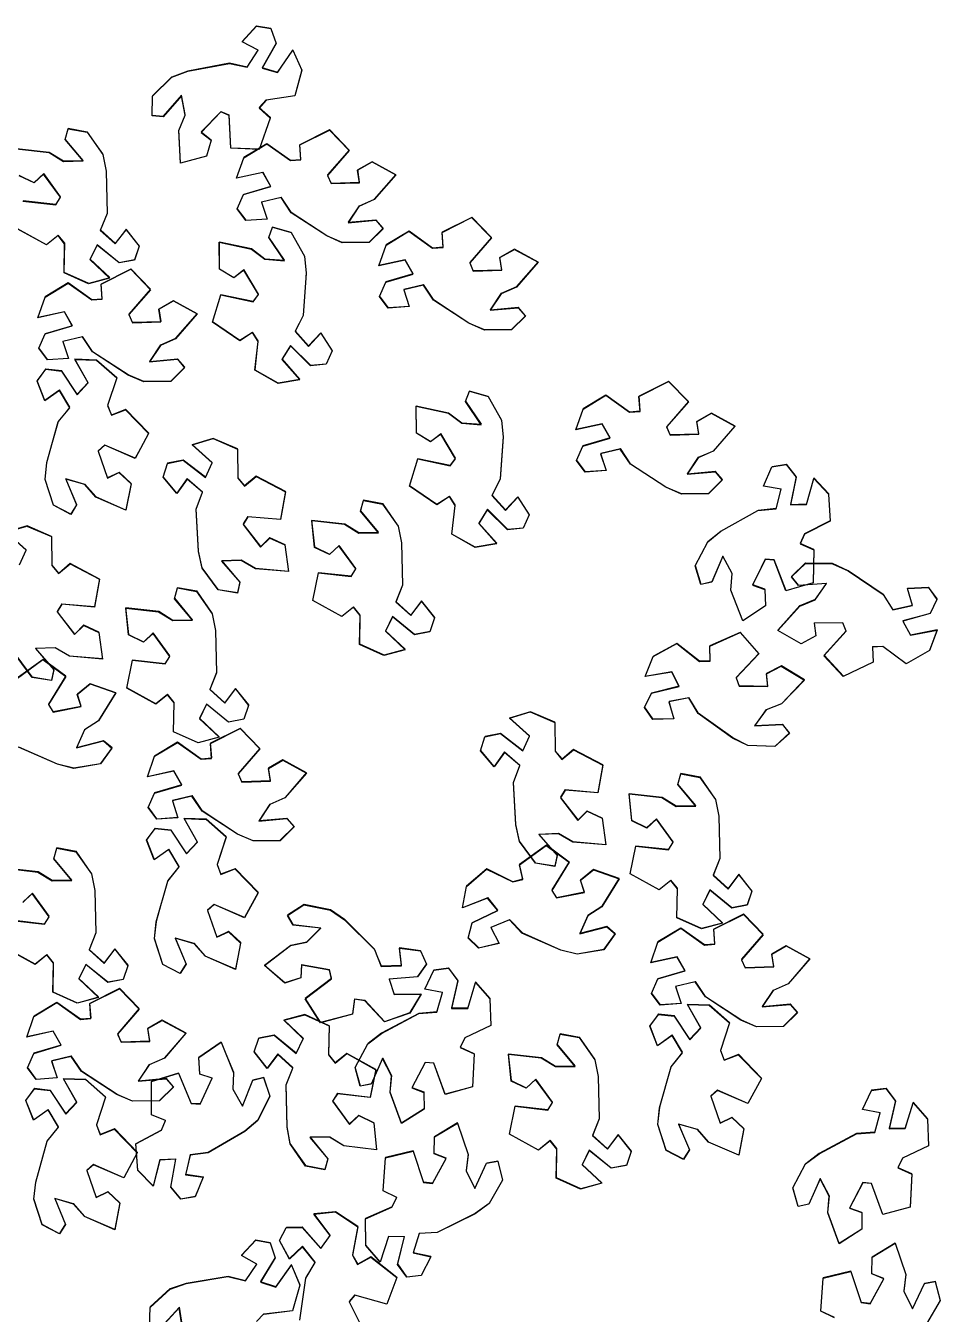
# Model space of a CAD drawing. Header units: centimetres. Extents: x -3096 to 17897, y -3131 to 15798.
# Drawn here: x 3029.3 to 3134.8, y 4307 to 4455.6 of the extents above; entities that cross this region are included whole.
import ezdxf

# ---------------------------------------------------------------- set-up
doc = ezdxf.new("R2010")
doc.units = ezdxf.units.CM
doc.layers.add('A-ANNO SYMB', color=3, linetype='Continuous', lineweight=13)
doc.layers.add('alberi', color=74, linetype='Continuous')

msp = doc.modelspace()

# ---------------------------------------------------------------- linework, layer by layer
at = {"layer": 'A-ANNO SYMB'}
for points in [[(3043.92, 4447.52), (3046.15, 4449.7), (3047.98, 4450.39), (3052.78, 4451.31), (3054.83, 4450.87), (3056.08, 4452.83), (3054.26, 4453.79), (3055.9, 4455.59), (3057.56, 4455.32), (3058.18, 4453.61), (3058.18, 4453.61), (3056.56, 4450.77), (3058.34, 4450.24), (3060.07, 4452.83), (3061.12, 4450.54), (3060.33, 4447.56), (3057.02, 4447.07), (3056.21, 4446.16), (3057.5, 4445.01), (3057.5, 4445.01), (3056.23, 4441.4), (3052.95, 4441.51), (3052.75, 4445.32), (3051.81, 4445.71), (3049.5, 4443.35), (3050.68, 4442.45), (3050.14, 4440.61), (3047.14, 4439.78), (3046.94, 4443.59), (3047.67, 4445.35), (3047.26, 4447.59), (3045.15, 4445.15), (3043.87, 4445.27)], [(3068.91, 4430.66), (3065.79, 4430.64), (3063.99, 4431.42), (3059.9, 4434.09), (3058.74, 4435.83), (3056.47, 4435.29), (3057.12, 4433.34), (3054.69, 4433.18), (3053.68, 4434.53), (3054.42, 4436.19), (3054.42, 4436.19), (3057.56, 4437.11), (3056.65, 4438.72), (3053.6, 4438.06), (3054.44, 4440.44), (3057.08, 4442.03), (3059.8, 4440.09), (3061.02, 4440.17), (3060.89, 4441.91), (3060.89, 4441.91), (3064.31, 4443.62), (3066.59, 4441.26), (3064.09, 4438.39), (3064.5, 4437.45), (3067.79, 4437.54), (3067.57, 4439.01), (3069.24, 4439.96), (3071.97, 4438.46), (3069.47, 4435.59), (3067.72, 4434.83), (3066.46, 4432.94), (3069.67, 4433.22), (3070.51, 4432.25)], [(3085.32, 4420.57), (3082.2, 4420.55), (3080.4, 4421.33), (3076.3, 4424.01), (3075.14, 4425.74), (3072.88, 4425.21), (3073.52, 4423.25), (3071.09, 4423.09), (3070.09, 4424.44), (3070.82, 4426.1), (3070.82, 4426.1), (3073.96, 4427.02), (3073.06, 4428.63), (3070.01, 4427.98), (3070.85, 4430.35), (3073.49, 4431.95), (3076.21, 4430), (3077.42, 4430.09), (3077.29, 4431.82), (3077.29, 4431.82), (3080.72, 4433.53), (3082.99, 4431.17), (3080.49, 4428.3), (3080.9, 4427.36), (3084.19, 4427.45), (3083.97, 4428.92), (3085.65, 4429.87), (3088.37, 4428.38), (3085.88, 4425.51), (3084.12, 4424.74), (3082.86, 4422.85), (3086.07, 4423.14), (3086.91, 4422.16)], [(3059.91, 4431.8), (3061.45, 4429.08), (3061.64, 4427.13), (3061.3, 4422.26), (3060.34, 4420.4), (3061.91, 4418.68), (3063.31, 4420.19), (3064.63, 4418.15), (3063.94, 4416.61), (3062.13, 4416.45), (3062.13, 4416.45), (3059.8, 4418.74), (3058.84, 4417.17), (3060.89, 4414.82), (3058.41, 4414.4), (3055.73, 4415.93), (3056.1, 4419.25), (3055.44, 4420.27), (3053.99, 4419.32), (3053.99, 4419.32), (3050.83, 4421.48), (3051.78, 4424.61), (3055.51, 4423.83), (3056.13, 4424.64), (3054.45, 4427.47), (3053.27, 4426.56), (3051.63, 4427.56), (3051.61, 4430.68), (3055.33, 4429.89), (3056.85, 4428.73), (3059.11, 4428.55), (3057.3, 4431.21), (3057.75, 4432.42)], [(3046.02, 4414.62), (3042.9, 4414.59), (3041.1, 4415.37), (3037, 4418.03), (3035.84, 4419.77), (3033.57, 4419.23), (3034.22, 4417.27), (3031.79, 4417.1), (3030.79, 4418.45), (3031.52, 4420.11), (3031.52, 4420.11), (3034.66, 4421.04), (3033.74, 4422.65), (3030.7, 4421.99), (3031.53, 4424.37), (3034.17, 4425.97), (3036.89, 4424.03), (3038.11, 4424.11), (3037.97, 4425.85), (3037.97, 4425.85), (3041.4, 4427.57), (3043.68, 4425.21), (3041.18, 4422.33), (3041.59, 4421.4), (3044.89, 4421.5), (3044.66, 4422.96), (3046.33, 4423.92), (3049.06, 4422.43), (3046.57, 4419.55), (3044.82, 4418.79), (3043.57, 4416.89), (3046.78, 4417.19), (3047.62, 4416.21)], [(3032.48, 4400.35), (3031.53, 4403.32), (3031.73, 4405.26), (3033.05, 4409.97), (3034.36, 4411.6), (3033.17, 4413.6), (3031.5, 4412.4), (3030.61, 4414.67), (3031.6, 4416.03), (3033.4, 4415.83), (3033.4, 4415.83), (3035.22, 4413.11), (3036.49, 4414.46), (3034.94, 4417.17), (3037.46, 4417.08), (3039.78, 4415.04), (3038.74, 4411.87), (3039.18, 4410.73), (3040.8, 4411.38), (3040.8, 4411.38), (3043.46, 4408.62), (3041.89, 4405.75), (3038.4, 4407.26), (3037.63, 4406.59), (3038.71, 4403.48), (3040.04, 4404.13), (3041.45, 4402.82), (3040.84, 4399.77), (3037.35, 4401.29), (3036.1, 4402.74), (3033.92, 4403.37), (3035.16, 4400.39), (3034.48, 4399.3)], [(3108.03, 4401.66), (3104.91, 4401.64), (3103.11, 4402.42), (3099.02, 4405.09), (3097.86, 4406.83), (3095.59, 4406.29), (3096.24, 4404.34), (3093.81, 4404.18), (3092.8, 4405.53), (3093.54, 4407.18), (3093.54, 4407.18), (3096.68, 4408.11), (3095.77, 4409.72), (3092.72, 4409.06), (3093.56, 4411.44), (3096.2, 4413.03), (3098.92, 4411.09), (3100.13, 4411.17), (3100.01, 4412.91), (3100.01, 4412.91), (3103.43, 4414.62), (3105.71, 4412.26), (3103.21, 4409.38), (3103.62, 4408.45), (3106.91, 4408.54), (3106.69, 4410.01), (3108.36, 4410.96), (3111.09, 4409.46), (3108.59, 4406.59), (3106.84, 4405.83), (3105.58, 4403.94), (3108.79, 4404.22), (3109.63, 4403.25)], [(3082.63, 4412.88), (3084.16, 4410.17), (3084.36, 4408.22), (3084.01, 4403.34), (3083.06, 4401.48), (3084.63, 4399.76), (3086.02, 4401.28), (3087.35, 4399.23), (3086.66, 4397.7), (3084.85, 4397.54), (3084.85, 4397.54), (3082.52, 4399.83), (3081.55, 4398.25), (3083.61, 4395.91), (3081.12, 4395.49), (3078.44, 4397.02), (3078.82, 4400.34), (3078.16, 4401.36), (3076.71, 4400.41), (3076.71, 4400.41), (3073.54, 4402.57), (3074.5, 4405.7), (3078.22, 4404.92), (3078.85, 4405.73), (3077.16, 4408.56), (3075.99, 4407.65), (3074.35, 4408.65), (3074.32, 4411.76), (3078.05, 4410.97), (3079.57, 4409.81), (3081.83, 4409.63), (3080.02, 4412.3), (3080.46, 4413.51)], [(3051.47, 4390.58), (3049.62, 4393.1), (3049.2, 4395.01), (3048.95, 4399.89), (3049.68, 4401.85), (3047.91, 4403.37), (3046.71, 4401.7), (3045.15, 4403.57), (3045.65, 4405.18), (3047.43, 4405.55), (3047.43, 4405.55), (3050.02, 4403.56), (3050.79, 4405.24), (3048.47, 4407.32), (3050.88, 4408.04), (3053.72, 4406.84), (3053.75, 4403.49), (3054.53, 4402.56), (3055.86, 4403.68), (3055.86, 4403.68), (3059.25, 4401.92), (3058.68, 4398.69), (3054.89, 4399.02), (3054.37, 4398.14), (3056.38, 4395.53), (3057.44, 4396.58), (3059.19, 4395.78), (3059.58, 4392.69), (3055.79, 4393.03), (3054.14, 4394), (3051.88, 4393.91), (3053.99, 4391.48), (3053.7, 4390.22)], [(3106.51, 4393.35), (3107.94, 4396.12), (3109.47, 4397.35), (3113.74, 4399.73), (3115.81, 4399.95), (3116.39, 4402.21), (3114.36, 4402.54), (3115.35, 4404.77), (3117.01, 4405.03), (3118.14, 4403.61), (3118.14, 4403.61), (3117.49, 4400.4), (3119.34, 4400.46), (3120.18, 4403.46), (3121.89, 4401.61), (3122.07, 4398.53), (3119.09, 4397.03), (3118.6, 4395.92), (3120.19, 4395.22), (3120.19, 4395.22), (3120.11, 4391.39), (3116.97, 4390.48), (3115.59, 4394.03), (3114.57, 4394.1), (3113.12, 4391.14), (3114.52, 4390.66), (3114.58, 4388.74), (3111.99, 4387.01), (3110.61, 4390.56), (3110.75, 4392.47), (3109.66, 4394.46), (3108.42, 4391.49), (3107.17, 4391.2)], [(3070.45, 4400.49), (3072.24, 4397.94), (3072.61, 4396.01), (3072.74, 4391.13), (3071.96, 4389.18), (3073.69, 4387.62), (3074.93, 4389.26), (3076.45, 4387.35), (3075.91, 4385.76), (3074.12, 4385.43), (3074.12, 4385.43), (3071.58, 4387.49), (3070.77, 4385.82), (3073.04, 4383.69), (3070.61, 4383.03), (3067.8, 4384.3), (3067.85, 4387.64), (3067.1, 4388.59), (3065.74, 4387.51), (3065.74, 4387.51), (3062.39, 4389.36), (3063.04, 4392.56), (3066.82, 4392.14), (3067.37, 4393.01), (3065.42, 4395.67), (3064.34, 4394.65), (3062.61, 4395.49), (3062.29, 4398.58), (3066.07, 4398.15), (3067.69, 4397.14), (3069.96, 4397.18), (3067.91, 4399.66), (3068.23, 4400.91)], [(3119.22, 4393.64), (3122.34, 4393.61), (3124.12, 4392.79), (3128.17, 4390.05), (3129.3, 4388.29), (3131.57, 4388.78), (3130.96, 4390.75), (3133.4, 4390.87), (3134.38, 4389.5), (3133.61, 4387.85), (3133.61, 4387.85), (3130.45, 4386.99), (3131.33, 4385.36), (3134.39, 4385.96), (3133.51, 4383.6), (3130.84, 4382.05), (3128.15, 4384.05), (3126.94, 4383.99), (3127.04, 4382.25), (3127.04, 4382.25), (3123.58, 4380.6), (3121.35, 4383), (3123.9, 4385.83), (3123.51, 4386.78), (3120.21, 4386.74), (3120.41, 4385.27), (3118.72, 4384.36), (3116.02, 4385.9), (3118.57, 4388.72), (3120.34, 4389.45), (3121.63, 4391.32), (3118.42, 4391.09), (3117.59, 4392.09)], [(3049, 4390.41), (3050.78, 4387.85), (3051.16, 4385.93), (3051.28, 4381.04), (3050.51, 4379.1), (3052.24, 4377.53), (3053.48, 4379.17), (3055, 4377.27), (3054.45, 4375.67), (3052.67, 4375.34), (3052.67, 4375.34), (3050.13, 4377.4), (3049.32, 4375.74), (3051.59, 4373.6), (3049.15, 4372.94), (3046.34, 4374.21), (3046.4, 4377.55), (3045.64, 4378.51), (3044.29, 4377.42), (3044.29, 4377.42), (3040.94, 4379.27), (3041.59, 4382.48), (3045.37, 4382.05), (3045.91, 4382.92), (3043.97, 4385.58), (3042.89, 4384.56), (3041.16, 4385.4), (3040.84, 4388.5), (3044.62, 4388.07), (3046.24, 4387.06), (3048.51, 4387.09), (3046.46, 4389.58), (3046.78, 4390.82)], [(3115.7, 4372.53), (3112.58, 4372.64), (3110.82, 4373.5), (3106.84, 4376.35), (3105.76, 4378.13), (3103.47, 4377.7), (3104.03, 4375.72), (3101.59, 4375.66), (3100.65, 4377.05), (3101.46, 4378.67), (3101.46, 4378.67), (3104.63, 4379.46), (3103.8, 4381.11), (3100.72, 4380.59), (3101.67, 4382.92), (3104.37, 4384.4), (3107, 4382.34), (3108.22, 4382.37), (3108.17, 4384.11), (3108.17, 4384.11), (3111.66, 4385.67), (3113.83, 4383.22), (3111.21, 4380.45), (3111.58, 4379.5), (3114.87, 4379.45), (3114.72, 4380.93), (3116.43, 4381.8), (3119.09, 4380.19), (3116.47, 4377.43), (3114.68, 4376.74), (3113.35, 4374.91), (3116.56, 4375.06), (3117.36, 4374.04)], [(3088.07, 4359.06), (3086.22, 4361.57), (3085.79, 4363.49), (3085.55, 4368.37), (3086.27, 4370.33), (3084.51, 4371.85), (3083.31, 4370.18), (3081.74, 4372.05), (3082.25, 4373.65), (3084.02, 4374.03), (3084.02, 4374.03), (3086.61, 4372.03), (3087.38, 4373.72), (3085.06, 4375.8), (3087.48, 4376.51), (3090.32, 4375.31), (3090.35, 4371.97), (3091.13, 4371.04), (3092.45, 4372.16), (3092.45, 4372.16), (3095.85, 4370.4), (3095.28, 4367.17), (3091.48, 4367.5), (3090.97, 4366.62), (3092.98, 4364.01), (3094.03, 4365.05), (3095.78, 4364.26), (3096.18, 4361.17), (3092.39, 4361.51), (3090.74, 4362.48), (3088.47, 4362.38), (3090.59, 4359.96), (3090.29, 4358.7)], [(3058.64, 4361.66), (3055.52, 4361.64), (3053.72, 4362.41), (3049.62, 4365.08), (3048.46, 4366.81), (3046.19, 4366.27), (3046.84, 4364.32), (3044.41, 4364.15), (3043.41, 4365.5), (3044.14, 4367.16), (3044.14, 4367.16), (3047.28, 4368.08), (3046.36, 4369.69), (3043.32, 4369.03), (3044.15, 4371.41), (3046.79, 4373.01), (3049.51, 4371.07), (3050.73, 4371.16), (3050.59, 4372.89), (3050.59, 4372.89), (3054.02, 4374.61), (3056.29, 4372.26), (3053.8, 4369.38), (3054.21, 4368.44), (3057.51, 4368.54), (3057.28, 4370.01), (3058.95, 4370.96), (3061.68, 4369.47), (3059.19, 4366.6), (3057.44, 4365.83), (3056.19, 4363.94), (3059.39, 4364.23), (3060.24, 4363.25)], [(3107.05, 4368.97), (3108.83, 4366.41), (3109.21, 4364.49), (3109.33, 4359.6), (3108.56, 4357.66), (3110.29, 4356.1), (3111.53, 4357.74), (3113.04, 4355.83), (3112.5, 4354.24), (3110.72, 4353.9), (3110.72, 4353.9), (3108.18, 4355.97), (3107.37, 4354.3), (3109.64, 4352.16), (3107.2, 4351.51), (3104.39, 4352.78), (3104.45, 4356.12), (3103.69, 4357.07), (3102.34, 4355.98), (3102.34, 4355.98), (3098.99, 4357.83), (3099.64, 4361.04), (3103.42, 4360.62), (3103.96, 4361.49), (3102.02, 4364.14), (3100.93, 4363.13), (3099.2, 4363.97), (3098.88, 4367.06), (3102.67, 4366.63), (3104.29, 4365.62), (3106.56, 4365.66), (3104.5, 4368.14), (3104.83, 4369.39)], [(3045.1, 4347.39), (3044.15, 4350.36), (3044.35, 4352.31), (3045.67, 4357.01), (3046.98, 4358.64), (3045.79, 4360.65), (3044.12, 4359.44), (3043.23, 4361.71), (3044.22, 4363.07), (3046.02, 4362.87), (3046.02, 4362.87), (3047.84, 4360.15), (3049.1, 4361.5), (3047.56, 4364.21), (3050.08, 4364.13), (3052.4, 4362.09), (3051.36, 4358.91), (3051.8, 4357.78), (3053.42, 4358.42), (3053.42, 4358.42), (3056.08, 4355.67), (3054.51, 4352.79), (3051.02, 4354.31), (3050.25, 4353.64), (3051.33, 4350.52), (3052.66, 4351.18), (3054.07, 4349.87), (3053.46, 4346.82), (3049.97, 4348.34), (3048.72, 4349.78), (3046.54, 4350.41), (3047.77, 4347.44), (3047.1, 4346.34)], [(3095.96, 4349.09), (3092.89, 4348.56), (3090.99, 4349.04), (3086.52, 4351.02), (3085.09, 4352.54), (3082.94, 4351.65), (3083.89, 4349.82), (3081.52, 4349.26), (3080.31, 4350.44), (3080.77, 4352.19), (3080.77, 4352.19), (3083.72, 4353.61), (3082.56, 4355.05), (3079.66, 4353.91), (3080.1, 4356.39), (3082.45, 4358.39), (3085.45, 4356.92), (3086.63, 4357.2), (3086.22, 4358.89), (3086.22, 4358.89), (3089.33, 4361.13), (3091.95, 4359.17), (3089.95, 4355.93), (3090.51, 4355.07), (3093.74, 4355.7), (3093.28, 4357.11), (3094.78, 4358.32), (3097.72, 4357.29), (3095.72, 4354.05), (3094.11, 4353.01), (3093.18, 4350.94), (3096.3, 4351.74), (3097.28, 4350.92)], [(3061.38, 4354.29), (3064.44, 4353.68), (3066.04, 4352.55), (3069.51, 4349.11), (3070.3, 4347.17), (3072.63, 4347.24), (3072.39, 4349.29), (3074.8, 4348.96), (3075.52, 4347.43), (3074.46, 4345.96), (3074.46, 4345.96), (3071.2, 4345.69), (3071.76, 4343.93), (3074.88, 4343.95), (3073.58, 4341.8), (3070.67, 4340.77), (3068.4, 4343.22), (3067.2, 4343.38), (3066.97, 4341.66), (3066.97, 4341.66), (3063.27, 4340.67), (3061.52, 4343.44), (3064.55, 4345.75), (3064.33, 4346.75), (3061.09, 4347.32), (3061.01, 4345.84), (3059.18, 4345.25), (3056.81, 4347.26), (3059.84, 4349.57), (3061.71, 4349.96), (3063.32, 4351.56), (3060.12, 4351.93), (3059.49, 4353.06)], [(3116.69, 4340.23), (3113.57, 4340.2), (3111.77, 4340.98), (3107.67, 4343.64), (3106.51, 4345.38), (3104.24, 4344.83), (3104.89, 4342.88), (3102.46, 4342.71), (3101.45, 4344.06), (3102.19, 4345.72), (3102.19, 4345.72), (3105.32, 4346.65), (3104.41, 4348.26), (3101.37, 4347.6), (3102.2, 4349.97), (3104.84, 4351.57), (3107.56, 4349.64), (3108.77, 4349.72), (3108.64, 4351.46), (3108.64, 4351.46), (3112.06, 4353.17), (3114.34, 4350.82), (3111.85, 4347.94), (3112.26, 4347), (3115.55, 4347.11), (3115.33, 4348.57), (3117, 4349.52), (3119.73, 4348.04), (3117.24, 4345.16), (3115.49, 4344.39), (3114.23, 4342.5), (3117.44, 4342.79), (3118.29, 4341.82)], [(3067.27, 4335.52), (3068.76, 4338.25), (3070.31, 4339.45), (3074.63, 4341.74), (3076.72, 4341.91), (3077.35, 4344.15), (3075.32, 4344.53), (3076.36, 4346.74), (3078.02, 4346.96), (3079.12, 4345.52), (3079.12, 4345.52), (3078.4, 4342.32), (3080.25, 4342.34), (3081.16, 4345.32), (3082.83, 4343.43), (3082.94, 4340.35), (3079.93, 4338.91), (3079.41, 4337.81), (3080.99, 4337.09), (3080.99, 4337.09), (3080.83, 4333.26), (3077.66, 4332.41), (3076.36, 4335.99), (3075.34, 4336.09), (3073.83, 4333.16), (3075.22, 4332.65), (3075.24, 4330.72), (3072.61, 4329.06), (3071.31, 4332.64), (3071.49, 4334.54), (3070.45, 4336.56), (3069.14, 4333.61), (3067.88, 4333.35)], [(3044.72, 4331.65), (3041.61, 4331.62), (3039.81, 4332.4), (3035.71, 4335.06), (3034.54, 4336.8), (3032.28, 4336.26), (3032.92, 4334.31), (3030.5, 4334.13), (3029.49, 4335.48), (3030.22, 4337.14), (3030.22, 4337.14), (3033.36, 4338.07), (3032.45, 4339.68), (3029.4, 4339.02), (3030.24, 4341.4), (3032.87, 4343), (3035.6, 4341.06), (3036.81, 4341.15), (3036.68, 4342.88), (3036.68, 4342.88), (3040.1, 4344.6), (3042.38, 4342.25), (3039.89, 4339.36), (3040.3, 4338.43), (3043.59, 4338.53), (3043.36, 4340), (3045.03, 4340.95), (3047.77, 4339.46), (3045.27, 4336.58), (3043.52, 4335.82), (3042.27, 4333.92), (3045.48, 4334.22), (3046.32, 4333.24)], [(3103.15, 4325.95), (3102.19, 4328.92), (3102.4, 4330.87), (3103.72, 4335.58), (3105.03, 4337.21), (3103.83, 4339.21), (3102.16, 4338.01), (3101.28, 4340.28), (3102.26, 4341.64), (3104.07, 4341.44), (3104.07, 4341.44), (3105.89, 4338.72), (3107.15, 4340.07), (3105.61, 4342.78), (3108.13, 4342.69), (3110.44, 4340.65), (3109.41, 4337.47), (3109.85, 4336.34), (3111.47, 4336.98), (3111.47, 4336.98), (3114.13, 4334.23), (3112.56, 4331.35), (3109.07, 4332.87), (3108.3, 4332.2), (3109.38, 4329.09), (3110.71, 4329.74), (3112.11, 4328.43), (3111.51, 4325.38), (3108.02, 4326.9), (3106.77, 4328.34), (3104.59, 4328.98), (3105.82, 4326), (3105.14, 4324.91)], [(3061.57, 4324.14), (3059.79, 4326.7), (3059.42, 4328.63), (3059.32, 4333.52), (3060.1, 4335.46), (3058.37, 4337.02), (3057.13, 4335.39), (3055.62, 4337.3), (3056.17, 4338.89), (3057.95, 4339.22), (3057.95, 4339.22), (3060.48, 4337.15), (3061.3, 4338.81), (3059.04, 4340.96), (3061.47, 4341.6), (3064.28, 4340.32), (3064.21, 4336.98), (3064.97, 4336.03), (3066.32, 4337.11), (3066.32, 4337.11), (3069.67, 4335.25), (3069.01, 4332.04), (3065.23, 4332.48), (3064.68, 4331.61), (3066.62, 4328.95), (3067.7, 4329.96), (3069.43, 4329.12), (3069.74, 4326.02), (3065.96, 4326.46), (3064.34, 4327.48), (3062.07, 4327.45), (3064.12, 4324.96), (3063.79, 4323.72)], [(3093.13, 4338.96), (3094.92, 4336.4), (3095.29, 4334.48), (3095.42, 4329.59), (3094.64, 4327.65), (3096.37, 4326.09), (3097.61, 4327.73), (3099.13, 4325.82), (3098.59, 4324.23), (3096.8, 4323.89), (3096.8, 4323.89), (3094.26, 4325.95), (3093.45, 4324.29), (3095.72, 4322.15), (3093.29, 4321.5), (3090.48, 4322.77), (3090.53, 4326.11), (3089.78, 4327.06), (3088.42, 4325.97), (3088.42, 4325.97), (3085.07, 4327.82), (3085.72, 4331.03), (3089.5, 4330.61), (3090.04, 4331.47), (3088.1, 4334.13), (3087.02, 4333.12), (3085.29, 4333.96), (3084.97, 4337.05), (3088.75, 4336.62), (3090.37, 4335.61), (3092.64, 4335.65), (3090.59, 4338.13), (3090.91, 4339.37)], [(3057.43, 4332.21), (3056.06, 4329.41), (3054.56, 4328.15), (3050.34, 4325.68), (3048.26, 4325.42), (3047.73, 4323.15), (3049.77, 4322.85), (3048.83, 4320.61), (3047.17, 4320.31), (3046.02, 4321.71), (3046.02, 4321.71), (3046.6, 4324.93), (3044.75, 4324.84), (3043.97, 4321.82), (3042.22, 4323.63), (3041.97, 4326.7), (3044.93, 4328.27), (3045.39, 4329.39), (3043.79, 4330.05), (3043.79, 4330.05), (3043.79, 4333.88), (3046.91, 4334.86), (3048.37, 4331.34), (3049.39, 4331.29), (3050.77, 4334.28), (3049.36, 4334.74), (3049.26, 4336.66), (3051.82, 4338.43), (3053.27, 4334.91), (3053.17, 4333), (3054.3, 4331.03), (3055.48, 4334.03), (3056.73, 4334.35)], [(3031.18, 4317.38), (3030.23, 4320.35), (3030.43, 4322.3), (3031.75, 4327), (3033.06, 4328.63), (3031.87, 4330.63), (3030.2, 4329.43), (3029.31, 4331.7), (3030.3, 4333.06), (3032.1, 4332.86), (3032.1, 4332.86), (3033.92, 4330.14), (3035.19, 4331.49), (3033.65, 4334.2), (3036.16, 4334.11), (3038.48, 4332.07), (3037.44, 4328.9), (3037.89, 4327.76), (3039.5, 4328.41), (3039.5, 4328.41), (3042.16, 4325.65), (3040.6, 4322.78), (3037.1, 4324.3), (3036.33, 4323.62), (3037.41, 4320.51), (3038.74, 4321.17), (3040.15, 4319.85), (3039.55, 4316.8), (3036.06, 4318.32), (3034.8, 4319.77), (3032.62, 4320.4), (3033.86, 4317.42), (3033.18, 4316.33)], [(3117.74, 4321.65), (3119.24, 4324.38), (3120.79, 4325.58), (3125.11, 4327.87), (3127.19, 4328.04), (3127.82, 4330.28), (3125.8, 4330.66), (3126.83, 4332.87), (3128.5, 4333.09), (3129.59, 4331.65), (3129.59, 4331.65), (3128.88, 4328.45), (3130.73, 4328.47), (3131.63, 4331.45), (3133.3, 4329.56), (3133.42, 4326.48), (3130.4, 4325.04), (3129.89, 4323.94), (3131.47, 4323.22), (3131.47, 4323.22), (3131.3, 4319.39), (3128.14, 4318.54), (3126.84, 4322.12), (3125.82, 4322.22), (3124.3, 4319.29), (3125.69, 4318.78), (3125.71, 4316.85), (3123.09, 4315.19), (3121.79, 4318.77), (3121.97, 4320.67), (3120.92, 4322.69), (3119.62, 4319.74), (3118.36, 4319.48)], [(3084.27, 4322.51), (3082.71, 4319.81), (3081.13, 4318.66), (3076.75, 4316.48), (3074.67, 4316.36), (3073.98, 4314.13), (3075.99, 4313.7), (3074.91, 4311.52), (3073.23, 4311.33), (3072.18, 4312.81), (3072.18, 4312.81), (3072.97, 4315.98), (3071.12, 4316.02), (3070.14, 4313.05), (3068.52, 4314.98), (3068.48, 4318.07), (3071.53, 4319.43), (3072.07, 4320.52), (3070.52, 4321.28), (3070.52, 4321.28), (3070.77, 4325.1), (3073.96, 4325.87), (3075.17, 4322.26), (3076.19, 4322.14), (3077.77, 4325.03), (3076.39, 4325.58), (3076.42, 4327.5), (3079.09, 4329.1), (3080.3, 4325.49), (3080.07, 4323.59), (3081.07, 4321.55), (3082.45, 4324.46), (3083.71, 4324.7)]]:
    msp.add_lwpolyline(points, close=True, dxfattribs=at)
for points in [[(3028.22, 4441.45), (3032, 4441.02), (3033.62, 4440.01), (3035.89, 4440.05), (3033.84, 4442.53), (3034.16, 4443.78), (3036.38, 4443.36), (3038.16, 4440.81), (3038.54, 4438.88), (3038.66, 4434), (3037.89, 4432.05), (3039.62, 4430.49), (3040.86, 4432.13), (3042.38, 4430.22), (3041.83, 4428.63), (3040.05, 4428.3), (3040.05, 4428.3), (3037.51, 4430.36), (3036.7, 4428.69), (3038.97, 4426.56), (3036.54, 4425.9), (3033.72, 4427.17), (3033.78, 4430.51), (3033.02, 4431.46), (3031.67, 4430.38), (3031.67, 4430.38), (3028.32, 4432.22)], [(3028.97, 4435.43), (3032.75, 4435.01), (3033.29, 4435.88), (3031.35, 4438.54), (3030.27, 4437.52), (3028.54, 4438.36)], [(3028.56, 4393.47), (3029.34, 4395.15), (3027.01, 4397.23), (3029.43, 4397.95), (3032.27, 4396.75), (3032.3, 4393.41), (3033.08, 4392.47), (3034.4, 4393.6), (3034.4, 4393.6), (3037.8, 4391.83), (3037.23, 4388.61), (3033.44, 4388.94), (3032.92, 4388.05), (3034.93, 4385.45), (3035.98, 4386.49), (3037.73, 4385.69), (3038.13, 4382.61), (3034.34, 4382.94), (3032.69, 4383.91), (3030.42, 4383.82), (3032.54, 4381.39), (3032.24, 4380.14), (3030.02, 4380.5), (3028.17, 4383.01)], [(3028.17, 4380.32), (3031.28, 4382.56), (3033.9, 4380.61), (3031.9, 4377.37), (3032.46, 4376.51), (3035.69, 4377.13), (3035.24, 4378.54), (3036.73, 4379.75), (3039.67, 4378.72), (3037.67, 4375.48), (3036.06, 4374.45), (3035.13, 4372.38), (3038.25, 4373.18), (3039.24, 4372.35), (3037.92, 4370.53), (3034.84, 4370), (3032.94, 4370.48), (3028.47, 4372.45)], [(3026.92, 4358.48), (3030.7, 4358.06), (3032.32, 4357.05), (3034.59, 4357.08), (3032.54, 4359.56), (3032.87, 4360.81), (3035.08, 4360.39), (3036.87, 4357.84), (3037.24, 4355.91), (3037.37, 4351.03), (3036.59, 4349.08), (3038.32, 4347.52), (3039.56, 4349.16), (3041.08, 4347.25), (3040.54, 4345.66), (3038.75, 4345.33), (3038.75, 4345.33), (3036.21, 4347.39), (3035.4, 4345.73), (3037.67, 4343.59), (3035.24, 4342.93), (3032.43, 4344.2), (3032.48, 4347.54), (3031.73, 4348.49), (3030.37, 4347.41), (3030.37, 4347.41), (3027.02, 4349.26)], [(3027.67, 4352.47), (3031.46, 4352.04), (3032, 4352.91), (3030.05, 4355.57), (3028.97, 4354.55)], [(3060.91, 4306.39), (3061.59, 4311.23), (3062.67, 4313.02), (3061.22, 4314.84), (3059.72, 4313.43), (3058.54, 4315.55), (3059.34, 4317.04), (3061.15, 4317.08), (3061.15, 4317.08), (3063.32, 4314.63), (3064.39, 4316.13), (3062.5, 4318.61), (3065.01, 4318.86), (3067.58, 4317.15), (3066.98, 4313.87), (3067.57, 4312.8), (3069.08, 4313.65), (3069.08, 4313.65), (3072.09, 4311.28), (3070.92, 4308.22), (3067.25, 4309.26), (3066.58, 4308.49), (3068.06, 4305.55)], [(3043.54, 4305.59), (3043.65, 4307.84), (3045.94, 4309.96), (3047.79, 4310.6), (3052.61, 4311.4), (3054.64, 4310.9), (3055.95, 4312.83), (3054.16, 4313.83), (3055.83, 4315.6), (3057.49, 4315.28), (3058.06, 4313.56), (3058.06, 4313.56), (3056.37, 4310.76), (3058.13, 4310.19), (3059.94, 4312.73), (3060.92, 4310.41), (3060.05, 4307.45), (3056.74, 4307.04), (3055.9, 4306.16)], [(3122.55, 4306.65), (3120.99, 4307.41), (3120.99, 4307.41), (3121.25, 4311.23), (3124.43, 4312), (3125.65, 4308.39), (3126.67, 4308.27), (3128.25, 4311.16), (3126.87, 4311.71), (3126.9, 4313.63), (3129.57, 4315.23), (3130.78, 4311.62), (3130.55, 4309.72), (3131.54, 4307.68), (3132.92, 4310.6), (3134.19, 4310.83), (3134.75, 4308.64), (3133.19, 4305.94)], [(3047.35, 4305.57), (3047, 4307.82), (3044.82, 4305.44)]]:
    msp.add_lwpolyline(points, dxfattribs=at)
at = {"layer": 'alberi'}
for points in [[(3043.91, 4447.47), (3046.14, 4449.65), (3047.98, 4450.34), (3052.78, 4451.26), (3054.82, 4450.81), (3056.08, 4452.77), (3054.26, 4453.73), (3055.89, 4455.54), (3057.55, 4455.26), (3058.17, 4453.56), (3058.17, 4453.56), (3056.55, 4450.72), (3058.33, 4450.19), (3060.07, 4452.78), (3061.11, 4450.48), (3060.32, 4447.5), (3057.01, 4447.01), (3056.2, 4446.11), (3057.49, 4444.95), (3057.49, 4444.95), (3056.22, 4441.34), (3052.95, 4441.46), (3052.75, 4445.26), (3051.8, 4445.65), (3049.5, 4443.3), (3050.68, 4442.4), (3050.13, 4440.55), (3047.13, 4439.73), (3046.94, 4443.53), (3047.67, 4445.3), (3047.26, 4447.53), (3045.15, 4445.1), (3043.86, 4445.21)], [(3068.9, 4430.6), (3065.78, 4430.58), (3063.99, 4431.37), (3059.89, 4434.04), (3058.73, 4435.78), (3056.46, 4435.24), (3057.11, 4433.29), (3054.68, 4433.12), (3053.68, 4434.47), (3054.41, 4436.13), (3054.41, 4436.13), (3057.55, 4437.05), (3056.64, 4438.66), (3053.6, 4438.01), (3054.44, 4440.38), (3057.08, 4441.98), (3059.8, 4440.04), (3061.01, 4440.12), (3060.88, 4441.85), (3060.88, 4441.85), (3064.31, 4443.56), (3066.58, 4441.21), (3064.08, 4438.33), (3064.49, 4437.39), (3067.78, 4437.49), (3067.56, 4438.95), (3069.23, 4439.9), (3071.96, 4438.41), (3069.46, 4435.54), (3067.71, 4434.77), (3066.45, 4432.88), (3069.66, 4433.17), (3070.5, 4432.19)], [(3085.31, 4420.52), (3082.19, 4420.5), (3080.39, 4421.28), (3076.3, 4423.95), (3075.14, 4425.69), (3072.87, 4425.15), (3073.51, 4423.2), (3071.09, 4423.03), (3070.08, 4424.38), (3070.82, 4426.04), (3070.82, 4426.04), (3073.96, 4426.96), (3073.05, 4428.58), (3070, 4427.92), (3070.84, 4430.3), (3073.48, 4431.89), (3076.2, 4429.95), (3077.41, 4430.03), (3077.29, 4431.76), (3077.29, 4431.76), (3080.71, 4433.47), (3082.99, 4431.12), (3080.49, 4428.24), (3080.9, 4427.3), (3084.19, 4427.4), (3083.97, 4428.87), (3085.64, 4429.81), (3088.37, 4428.32), (3085.87, 4425.45), (3084.12, 4424.69), (3082.86, 4422.8), (3086.07, 4423.08), (3086.91, 4422.11)], [(3059.91, 4431.74), (3061.44, 4429.03), (3061.63, 4427.08), (3061.29, 4422.2), (3060.34, 4420.34), (3061.91, 4418.62), (3063.3, 4420.13), (3064.63, 4418.09), (3063.94, 4416.56), (3062.13, 4416.39), (3062.13, 4416.39), (3059.8, 4418.69), (3058.83, 4417.11), (3060.88, 4414.77), (3058.4, 4414.35), (3055.72, 4415.88), (3056.1, 4419.2), (3055.44, 4420.22), (3053.98, 4419.26), (3053.98, 4419.26), (3050.82, 4421.42), (3051.78, 4424.56), (3055.5, 4423.77), (3056.12, 4424.59), (3054.44, 4427.42), (3053.27, 4426.51), (3051.62, 4427.51), (3051.6, 4430.62), (3055.32, 4429.83), (3056.84, 4428.67), (3059.11, 4428.49), (3057.3, 4431.16), (3057.74, 4432.37)], [(3046.02, 4414.56), (3042.9, 4414.54), (3041.1, 4415.31), (3037, 4417.98), (3035.83, 4419.71), (3033.57, 4419.17), (3034.22, 4417.22), (3031.79, 4417.05), (3030.78, 4418.4), (3031.51, 4420.06), (3031.51, 4420.06), (3034.65, 4420.98), (3033.74, 4422.6), (3030.69, 4421.93), (3031.53, 4424.31), (3034.16, 4425.91), (3036.89, 4423.97), (3038.1, 4424.06), (3037.97, 4425.79), (3037.97, 4425.79), (3041.39, 4427.51), (3043.67, 4425.16), (3041.18, 4422.28), (3041.59, 4421.34), (3044.88, 4421.44), (3044.65, 4422.91), (3046.32, 4423.86), (3049.06, 4422.38), (3046.56, 4419.5), (3044.81, 4418.73), (3043.56, 4416.84), (3046.77, 4417.13), (3047.61, 4416.16)], [(3032.47, 4400.29), (3031.52, 4403.26), (3031.72, 4405.21), (3033.04, 4409.92), (3034.35, 4411.55), (3033.16, 4413.55), (3031.49, 4412.35), (3030.6, 4414.61), (3031.59, 4415.98), (3033.39, 4415.77), (3033.39, 4415.77), (3035.21, 4413.05), (3036.48, 4414.41), (3034.94, 4417.12), (3037.46, 4417.03), (3039.77, 4414.99), (3038.73, 4411.81), (3039.18, 4410.68), (3040.79, 4411.32), (3040.79, 4411.32), (3043.45, 4408.57), (3041.89, 4405.69), (3038.39, 4407.21), (3037.62, 4406.54), (3038.7, 4403.43), (3040.03, 4404.08), (3041.44, 4402.77), (3040.84, 4399.72), (3037.35, 4401.24), (3036.09, 4402.68), (3033.91, 4403.31), (3035.15, 4400.34), (3034.47, 4399.24)], [(3082.62, 4412.83), (3084.16, 4410.11), (3084.35, 4408.16), (3084.01, 4403.29), (3083.05, 4401.43), (3084.62, 4399.71), (3086.02, 4401.22), (3087.34, 4399.18), (3086.65, 4397.64), (3084.84, 4397.48), (3084.84, 4397.48), (3082.51, 4399.78), (3081.54, 4398.2), (3083.6, 4395.85), (3081.12, 4395.43), (3078.44, 4396.96), (3078.81, 4400.28), (3078.15, 4401.3), (3076.7, 4400.35), (3076.7, 4400.35), (3073.54, 4402.51), (3074.49, 4405.64), (3078.22, 4404.86), (3078.84, 4405.67), (3077.15, 4408.5), (3075.98, 4407.6), (3074.34, 4408.6), (3074.31, 4411.71), (3078.04, 4410.92), (3079.56, 4409.76), (3081.82, 4409.58), (3080.01, 4412.25), (3080.46, 4413.45)], [(3108.02, 4401.6), (3104.9, 4401.58), (3103.11, 4402.37), (3099.01, 4405.04), (3097.85, 4406.78), (3095.58, 4406.24), (3096.23, 4404.29), (3093.8, 4404.12), (3092.8, 4405.47), (3093.53, 4407.13), (3093.53, 4407.13), (3096.67, 4408.05), (3095.76, 4409.66), (3092.71, 4409.01), (3093.56, 4411.38), (3096.2, 4412.98), (3098.92, 4411.04), (3100.13, 4411.12), (3100, 4412.85), (3100, 4412.85), (3103.43, 4414.56), (3105.7, 4412.21), (3103.2, 4409.33), (3103.61, 4408.39), (3106.9, 4408.49), (3106.68, 4409.95), (3108.35, 4410.9), (3111.08, 4409.41), (3108.58, 4406.54), (3106.83, 4405.77), (3105.57, 4403.88), (3108.78, 4404.17), (3109.62, 4403.19)], [(3051.46, 4390.53), (3049.62, 4393.04), (3049.19, 4394.95), (3048.95, 4399.84), (3049.67, 4401.8), (3047.91, 4403.32), (3046.7, 4401.65), (3045.14, 4403.52), (3045.65, 4405.12), (3047.42, 4405.5), (3047.42, 4405.5), (3050.01, 4403.5), (3050.78, 4405.18), (3048.46, 4407.26), (3050.88, 4407.98), (3053.72, 4406.78), (3053.74, 4403.44), (3054.52, 4402.51), (3055.85, 4403.63), (3055.85, 4403.63), (3059.25, 4401.86), (3058.68, 4398.64), (3054.88, 4398.97), (3054.36, 4398.09), (3056.37, 4395.48), (3057.43, 4396.52), (3059.18, 4395.72), (3059.58, 4392.64), (3055.78, 4392.97), (3054.14, 4393.94), (3051.87, 4393.85), (3053.99, 4391.42), (3053.69, 4390.17)], [(3106.5, 4393.3), (3107.93, 4396.07), (3109.46, 4397.3), (3113.73, 4399.68), (3115.81, 4399.89), (3116.39, 4402.15), (3114.36, 4402.49), (3115.34, 4404.72), (3117, 4404.98), (3118.13, 4403.55), (3118.13, 4403.55), (3117.48, 4400.35), (3119.33, 4400.4), (3120.17, 4403.4), (3121.88, 4401.56), (3122.07, 4398.48), (3119.08, 4396.97), (3118.59, 4395.86), (3120.19, 4395.17), (3120.19, 4395.17), (3120.11, 4391.34), (3116.96, 4390.42), (3115.58, 4393.97), (3114.56, 4394.05), (3113.11, 4391.09), (3114.51, 4390.6), (3114.58, 4388.68), (3111.99, 4386.96), (3110.61, 4390.51), (3110.75, 4392.41), (3109.66, 4394.41), (3108.42, 4391.43), (3107.16, 4391.14)], [(3070.44, 4400.44), (3072.23, 4397.88), (3072.61, 4395.96), (3072.73, 4391.07), (3071.96, 4389.13), (3073.68, 4387.57), (3074.93, 4389.2), (3076.44, 4387.3), (3075.9, 4385.7), (3074.12, 4385.37), (3074.12, 4385.37), (3071.58, 4387.43), (3070.76, 4385.77), (3073.03, 4383.63), (3070.6, 4382.98), (3067.79, 4384.25), (3067.85, 4387.59), (3067.09, 4388.54), (3065.74, 4387.45), (3065.74, 4387.45), (3062.38, 4389.3), (3063.03, 4392.51), (3066.82, 4392.08), (3067.36, 4392.95), (3065.41, 4395.61), (3064.33, 4394.6), (3062.6, 4395.43), (3062.28, 4398.53), (3066.06, 4398.1), (3067.69, 4397.09), (3069.96, 4397.13), (3067.9, 4399.61), (3068.23, 4400.85)], [(3119.22, 4393.59), (3122.33, 4393.55), (3124.12, 4392.74), (3128.16, 4389.99), (3129.29, 4388.23), (3131.57, 4388.73), (3130.96, 4390.69), (3133.39, 4390.81), (3134.37, 4389.44), (3133.6, 4387.8), (3133.6, 4387.8), (3130.45, 4386.94), (3131.32, 4385.3), (3134.38, 4385.9), (3133.5, 4383.55), (3130.83, 4382), (3128.15, 4383.99), (3126.93, 4383.93), (3127.03, 4382.2), (3127.03, 4382.2), (3123.57, 4380.55), (3121.34, 4382.95), (3123.89, 4385.78), (3123.5, 4386.72), (3120.21, 4386.69), (3120.4, 4385.22), (3118.71, 4384.3), (3116.01, 4385.84), (3118.56, 4388.67), (3120.33, 4389.4), (3121.62, 4391.26), (3118.41, 4391.04), (3117.59, 4392.03)], [(3048.99, 4390.35), (3050.78, 4387.79), (3051.15, 4385.87), (3051.28, 4380.98), (3050.5, 4379.04), (3052.23, 4377.48), (3053.47, 4379.12), (3054.99, 4377.21), (3054.45, 4375.62), (3052.66, 4375.28), (3052.66, 4375.28), (3050.12, 4377.35), (3049.31, 4375.68), (3051.58, 4373.54), (3049.15, 4372.89), (3046.34, 4374.16), (3046.39, 4377.5), (3045.64, 4378.45), (3044.28, 4377.36), (3044.28, 4377.36), (3040.93, 4379.21), (3041.58, 4382.42), (3045.37, 4382), (3045.91, 4382.87), (3043.96, 4385.52), (3042.88, 4384.51), (3041.15, 4385.35), (3040.83, 4388.44), (3044.61, 4388.01), (3046.23, 4387), (3048.5, 4387.04), (3046.45, 4389.52), (3046.78, 4390.77)], [(3115.69, 4372.47), (3112.57, 4372.59), (3110.81, 4373.44), (3106.84, 4376.29), (3105.75, 4378.08), (3103.46, 4377.64), (3104.02, 4375.66), (3101.59, 4375.6), (3100.64, 4376.99), (3101.45, 4378.62), (3101.45, 4378.62), (3104.63, 4379.4), (3103.79, 4381.05), (3100.72, 4380.53), (3101.66, 4382.87), (3104.36, 4384.35), (3107, 4382.29), (3108.21, 4382.32), (3108.16, 4384.05), (3108.16, 4384.05), (3111.66, 4385.62), (3113.83, 4383.16), (3111.21, 4380.4), (3111.57, 4379.44), (3114.87, 4379.4), (3114.71, 4380.87), (3116.42, 4381.74), (3119.08, 4380.14), (3116.46, 4377.38), (3114.68, 4376.69), (3113.34, 4374.86), (3116.56, 4375), (3117.36, 4373.99)], [(3088.06, 4359.01), (3086.21, 4361.52), (3085.79, 4363.43), (3085.54, 4368.31), (3086.27, 4370.27), (3084.5, 4371.79), (3083.3, 4370.12), (3081.74, 4371.99), (3082.24, 4373.6), (3084.02, 4373.98), (3084.02, 4373.98), (3086.6, 4371.98), (3087.38, 4373.66), (3085.06, 4375.74), (3087.47, 4376.46), (3090.31, 4375.26), (3090.34, 4371.92), (3091.12, 4370.98), (3092.45, 4372.11), (3092.45, 4372.11), (3095.84, 4370.34), (3095.27, 4367.12), (3091.48, 4367.45), (3090.96, 4366.56), (3092.97, 4363.96), (3094.03, 4365), (3095.78, 4364.2), (3096.17, 4361.12), (3092.38, 4361.45), (3090.73, 4362.42), (3088.46, 4362.33), (3090.58, 4359.9), (3090.29, 4358.65)], [(3058.63, 4361.61), (3055.52, 4361.58), (3053.72, 4362.36), (3049.62, 4365.02), (3048.45, 4366.76), (3046.19, 4366.21), (3046.83, 4364.26), (3044.41, 4364.09), (3043.4, 4365.44), (3044.13, 4367.1), (3044.13, 4367.1), (3047.27, 4368.03), (3046.36, 4369.64), (3043.31, 4368.98), (3044.15, 4371.35), (3046.78, 4372.95), (3049.51, 4371.02), (3050.72, 4371.1), (3050.59, 4372.84), (3050.59, 4372.84), (3054.01, 4374.55), (3056.29, 4372.2), (3053.8, 4369.32), (3054.21, 4368.38), (3057.5, 4368.49), (3057.27, 4369.95), (3058.94, 4370.9), (3061.68, 4369.42), (3059.18, 4366.54), (3057.43, 4365.77), (3056.18, 4363.88), (3059.39, 4364.17), (3060.23, 4363.2)], [(3107.04, 4368.92), (3108.83, 4366.36), (3109.2, 4364.44), (3109.33, 4359.55), (3108.55, 4357.61), (3110.28, 4356.04), (3111.52, 4357.68), (3113.04, 4355.78), (3112.5, 4354.18), (3110.71, 4353.85), (3110.71, 4353.85), (3108.17, 4355.91), (3107.36, 4354.25), (3109.63, 4352.11), (3107.2, 4351.45), (3104.39, 4352.72), (3104.44, 4356.06), (3103.69, 4357.02), (3102.33, 4355.93), (3102.33, 4355.93), (3098.98, 4357.78), (3099.63, 4360.99), (3103.41, 4360.56), (3103.96, 4361.43), (3102.01, 4364.09), (3100.93, 4363.07), (3099.2, 4363.91), (3098.88, 4367.01), (3102.66, 4366.58), (3104.28, 4365.57), (3106.55, 4365.6), (3104.5, 4368.09), (3104.82, 4369.33)], [(3045.09, 4347.33), (3044.14, 4350.3), (3044.34, 4352.25), (3045.66, 4356.96), (3046.97, 4358.59), (3045.78, 4360.59), (3044.11, 4359.39), (3043.22, 4361.66), (3044.21, 4363.02), (3046.01, 4362.82), (3046.01, 4362.82), (3047.83, 4360.1), (3049.1, 4361.45), (3047.56, 4364.16), (3050.08, 4364.07), (3052.39, 4362.03), (3051.35, 4358.85), (3051.8, 4357.72), (3053.41, 4358.36), (3053.41, 4358.36), (3056.07, 4355.61), (3054.51, 4352.73), (3051.01, 4354.25), (3050.24, 4353.58), (3051.32, 4350.47), (3052.65, 4351.12), (3054.06, 4349.81), (3053.46, 4346.76), (3049.97, 4348.28), (3048.71, 4349.72), (3046.53, 4350.36), (3047.77, 4347.38), (3047.09, 4346.29)], [(3095.96, 4349.04), (3092.88, 4348.51), (3090.98, 4348.99), (3086.51, 4350.96), (3085.08, 4352.49), (3082.93, 4351.59), (3083.88, 4349.77), (3081.51, 4349.21), (3080.3, 4350.38), (3080.76, 4352.14), (3080.76, 4352.14), (3083.71, 4353.55), (3082.55, 4355), (3079.65, 4353.86), (3080.1, 4356.34), (3082.44, 4358.34), (3085.44, 4356.86), (3086.62, 4357.14), (3086.22, 4358.83), (3086.22, 4358.83), (3089.32, 4361.07), (3091.94, 4359.12), (3089.95, 4355.88), (3090.5, 4355.01), (3093.73, 4355.64), (3093.28, 4357.05), (3094.77, 4358.26), (3097.71, 4357.23), (3095.71, 4353.99), (3094.1, 4352.96), (3093.17, 4350.89), (3096.29, 4351.69), (3097.28, 4350.86)], [(3061.37, 4354.23), (3064.43, 4353.62), (3066.04, 4352.5), (3069.51, 4349.06), (3070.29, 4347.12), (3072.62, 4347.19), (3072.38, 4349.23), (3074.8, 4348.9), (3075.51, 4347.38), (3074.45, 4345.9), (3074.45, 4345.9), (3071.19, 4345.63), (3071.76, 4343.87), (3074.88, 4343.9), (3073.57, 4341.74), (3070.67, 4340.71), (3068.39, 4343.16), (3067.19, 4343.33), (3066.97, 4341.6), (3066.97, 4341.6), (3063.27, 4340.62), (3061.51, 4343.38), (3064.54, 4345.7), (3064.33, 4346.7), (3061.08, 4347.27), (3061.01, 4345.79), (3059.18, 4345.2), (3056.8, 4347.21), (3059.83, 4349.52), (3061.7, 4349.91), (3063.31, 4351.51), (3060.11, 4351.87), (3059.49, 4353)], [(3116.68, 4340.17), (3113.56, 4340.15), (3111.76, 4340.92), (3107.66, 4343.59), (3106.5, 4345.32), (3104.23, 4344.78), (3104.88, 4342.83), (3102.45, 4342.66), (3101.45, 4344.01), (3102.18, 4345.67), (3102.18, 4345.67), (3105.32, 4346.59), (3104.41, 4348.2), (3101.36, 4347.54), (3102.19, 4349.92), (3104.83, 4351.52), (3107.55, 4349.58), (3108.77, 4349.67), (3108.64, 4351.4), (3108.64, 4351.4), (3112.06, 4353.12), (3114.34, 4350.77), (3111.84, 4347.89), (3112.26, 4346.95), (3115.55, 4347.05), (3115.32, 4348.52), (3116.99, 4349.47), (3119.73, 4347.98), (3117.23, 4345.11), (3115.48, 4344.34), (3114.23, 4342.45), (3117.44, 4342.74), (3118.28, 4341.76)], [(3067.26, 4335.46), (3068.75, 4338.2), (3070.31, 4339.39), (3074.63, 4341.68), (3076.71, 4341.85), (3077.34, 4344.1), (3075.32, 4344.48), (3076.35, 4346.68), (3078.02, 4346.91), (3079.11, 4345.46), (3079.11, 4345.46), (3078.4, 4342.27), (3080.25, 4342.28), (3081.15, 4345.27), (3082.82, 4343.38), (3082.94, 4340.3), (3079.92, 4338.86), (3079.4, 4337.76), (3080.98, 4337.03), (3080.98, 4337.03), (3080.82, 4333.21), (3077.66, 4332.36), (3076.35, 4335.94), (3075.33, 4336.03), (3073.82, 4333.11), (3075.21, 4332.59), (3075.23, 4330.67), (3072.6, 4329), (3071.3, 4332.58), (3071.48, 4334.48), (3070.44, 4336.5), (3069.13, 4333.55), (3067.87, 4333.29)], [(3044.72, 4331.6), (3041.6, 4331.57), (3039.8, 4332.34), (3035.7, 4335.01), (3034.54, 4336.74), (3032.27, 4336.2), (3032.92, 4334.25), (3030.49, 4334.08), (3029.48, 4335.43), (3030.21, 4337.09), (3030.21, 4337.09), (3033.35, 4338.02), (3032.44, 4339.63), (3029.39, 4338.96), (3030.23, 4341.34), (3032.86, 4342.94), (3035.59, 4341.01), (3036.8, 4341.09), (3036.67, 4342.82), (3036.67, 4342.82), (3040.09, 4344.54), (3042.37, 4342.19), (3039.88, 4339.31), (3040.29, 4338.37), (3043.58, 4338.47), (3043.36, 4339.94), (3045.03, 4340.89), (3047.76, 4339.41), (3045.27, 4336.53), (3043.52, 4335.76), (3042.26, 4333.87), (3045.47, 4334.16), (3046.31, 4333.19)], [(3103.14, 4325.9), (3102.19, 4328.87), (3102.39, 4330.82), (3103.71, 4335.52), (3105.02, 4337.15), (3103.83, 4339.16), (3102.16, 4337.95), (3101.27, 4340.22), (3102.26, 4341.58), (3104.06, 4341.38), (3104.06, 4341.38), (3105.88, 4338.66), (3107.15, 4340.01), (3105.61, 4342.72), (3108.12, 4342.64), (3110.44, 4340.6), (3109.4, 4337.42), (3109.84, 4336.29), (3111.46, 4336.93), (3111.46, 4336.93), (3114.12, 4334.18), (3112.56, 4331.3), (3109.06, 4332.82), (3108.29, 4332.15), (3109.37, 4329.03), (3110.7, 4329.69), (3112.11, 4328.38), (3111.51, 4325.33), (3108.02, 4326.85), (3106.76, 4328.29), (3104.58, 4328.92), (3105.82, 4325.95), (3105.14, 4324.85)], [(3061.56, 4324.09), (3059.79, 4326.65), (3059.42, 4328.57), (3059.31, 4333.46), (3060.09, 4335.4), (3058.37, 4336.97), (3057.12, 4335.33), (3055.61, 4337.25), (3056.16, 4338.84), (3057.94, 4339.17), (3057.94, 4339.17), (3060.48, 4337.09), (3061.29, 4338.75), (3059.03, 4340.9), (3061.47, 4341.55), (3064.27, 4340.27), (3064.21, 4336.93), (3064.96, 4335.97), (3066.32, 4337.06), (3066.32, 4337.06), (3069.66, 4335.2), (3069, 4331.99), (3065.22, 4332.43), (3064.67, 4331.56), (3066.61, 4328.9), (3067.7, 4329.91), (3069.42, 4329.06), (3069.73, 4325.97), (3065.95, 4326.41), (3064.33, 4327.42), (3062.06, 4327.4), (3064.11, 4324.91), (3063.78, 4323.66)], [(3093.12, 4338.9), (3094.91, 4336.35), (3095.29, 4334.42), (3095.41, 4329.54), (3094.63, 4327.59), (3096.36, 4326.03), (3097.61, 4327.67), (3099.12, 4325.76), (3098.58, 4324.17), (3096.79, 4323.84), (3096.79, 4323.84), (3094.26, 4325.9), (3093.44, 4324.24), (3095.71, 4322.1), (3093.28, 4321.44), (3090.47, 4322.71), (3090.52, 4326.05), (3089.77, 4327), (3088.41, 4325.92), (3088.41, 4325.92), (3085.06, 4327.77), (3085.71, 4330.98), (3089.5, 4330.55), (3090.04, 4331.42), (3088.09, 4334.08), (3087.01, 4333.06), (3085.28, 4333.9), (3084.96, 4336.99), (3088.74, 4336.57), (3090.37, 4335.56), (3092.64, 4335.59), (3090.58, 4338.07), (3090.91, 4339.32)], [(3057.42, 4332.15), (3056.05, 4329.35), (3054.55, 4328.09), (3050.33, 4325.62), (3048.26, 4325.36), (3047.72, 4323.09), (3049.76, 4322.8), (3048.82, 4320.55), (3047.17, 4320.26), (3046.01, 4321.66), (3046.01, 4321.66), (3046.59, 4324.87), (3044.74, 4324.78), (3043.97, 4321.76), (3042.22, 4323.58), (3041.97, 4326.65), (3044.92, 4328.22), (3045.39, 4329.34), (3043.78, 4330), (3043.78, 4330), (3043.78, 4333.83), (3046.9, 4334.81), (3048.36, 4331.29), (3049.38, 4331.24), (3050.77, 4334.22), (3049.36, 4334.68), (3049.25, 4336.6), (3051.81, 4338.38), (3053.26, 4334.86), (3053.16, 4332.95), (3054.29, 4330.98), (3055.47, 4333.98), (3056.72, 4334.29)], [(3031.18, 4317.32), (3030.22, 4320.29), (3030.43, 4322.24), (3031.74, 4326.95), (3033.05, 4328.58), (3031.86, 4330.58), (3030.19, 4329.38), (3029.3, 4331.64), (3030.29, 4333.01), (3032.09, 4332.8), (3032.09, 4332.8), (3033.91, 4330.09), (3035.18, 4331.44), (3033.64, 4334.15), (3036.16, 4334.06), (3038.47, 4332.02), (3037.44, 4328.84), (3037.88, 4327.71), (3039.49, 4328.35), (3039.49, 4328.35), (3042.15, 4325.6), (3040.59, 4322.72), (3037.1, 4324.24), (3036.32, 4323.57), (3037.4, 4320.46), (3038.74, 4321.11), (3040.14, 4319.8), (3039.54, 4316.75), (3036.05, 4318.27), (3034.8, 4319.71), (3032.62, 4320.34), (3033.85, 4317.37), (3033.17, 4316.27)], [(3117.74, 4321.59), (3119.23, 4324.33), (3120.78, 4325.52), (3125.1, 4327.81), (3127.19, 4327.98), (3127.82, 4330.23), (3125.79, 4330.61), (3126.83, 4332.81), (3128.49, 4333.04), (3129.59, 4331.59), (3129.59, 4331.59), (3128.87, 4328.4), (3130.72, 4328.41), (3131.63, 4331.4), (3133.3, 4329.51), (3133.41, 4326.43), (3130.4, 4324.99), (3129.88, 4323.89), (3131.46, 4323.16), (3131.46, 4323.16), (3131.3, 4319.34), (3128.13, 4318.49), (3126.83, 4322.07), (3125.81, 4322.16), (3124.3, 4319.24), (3125.69, 4318.72), (3125.71, 4316.8), (3123.08, 4315.13), (3121.78, 4318.71), (3121.96, 4320.61), (3120.92, 4322.63), (3119.61, 4319.68), (3118.35, 4319.42)], [(3084.27, 4322.46), (3082.71, 4319.76), (3081.12, 4318.6), (3076.75, 4316.42), (3074.66, 4316.3), (3073.98, 4314.07), (3075.99, 4313.64), (3074.9, 4311.46), (3073.23, 4311.28), (3072.17, 4312.75), (3072.17, 4312.75), (3072.96, 4315.93), (3071.11, 4315.96), (3070.14, 4313), (3068.51, 4314.93), (3068.47, 4318.01), (3071.52, 4319.37), (3072.07, 4320.46), (3070.51, 4321.23), (3070.51, 4321.23), (3070.77, 4325.05), (3073.95, 4325.82), (3075.16, 4322.21), (3076.18, 4322.09), (3077.76, 4324.97), (3076.39, 4325.52), (3076.42, 4327.45), (3079.08, 4329.05), (3080.3, 4325.44), (3080.07, 4323.54), (3081.06, 4321.5), (3082.44, 4324.41), (3083.71, 4324.64)]]:
    msp.add_lwpolyline(points, close=True, dxfattribs=at)
for points in [[(3028.21, 4441.4), (3031.99, 4440.97), (3033.62, 4439.96), (3035.89, 4440), (3033.83, 4442.48), (3034.16, 4443.72), (3036.37, 4443.31), (3038.16, 4440.75), (3038.54, 4438.83), (3038.66, 4433.94), (3037.88, 4432), (3039.61, 4430.44), (3040.86, 4432.07), (3042.37, 4430.17), (3041.83, 4428.57), (3040.04, 4428.24), (3040.04, 4428.24), (3037.51, 4430.3), (3036.69, 4428.64), (3038.96, 4426.5), (3036.53, 4425.85), (3033.72, 4427.11), (3033.77, 4430.46), (3033.02, 4431.41), (3031.66, 4430.32), (3031.66, 4430.32), (3028.31, 4432.17)], [(3028.96, 4435.38), (3032.75, 4434.95), (3033.29, 4435.82), (3031.34, 4438.48), (3030.26, 4437.47), (3028.53, 4438.3)], [(3028.56, 4393.41), (3029.33, 4395.1), (3027.01, 4397.18), (3029.42, 4397.89), (3032.26, 4396.69), (3032.29, 4393.35), (3033.07, 4392.42), (3034.4, 4393.54), (3034.4, 4393.54), (3037.79, 4391.78), (3037.22, 4388.55), (3033.43, 4388.88), (3032.91, 4388), (3034.92, 4385.39), (3035.98, 4386.43), (3037.73, 4385.64), (3038.12, 4382.55), (3034.33, 4382.89), (3032.68, 4383.86), (3030.42, 4383.76), (3032.53, 4381.33), (3032.24, 4380.08), (3030.01, 4380.44), (3028.16, 4382.95)], [(3028.17, 4380.26), (3031.27, 4382.51), (3033.9, 4380.55), (3031.9, 4377.31), (3032.45, 4376.45), (3035.69, 4377.08), (3035.23, 4378.49), (3036.73, 4379.7), (3039.66, 4378.67), (3037.66, 4375.43), (3036.05, 4374.39), (3035.12, 4372.32), (3038.24, 4373.12), (3039.23, 4372.3), (3037.91, 4370.47), (3034.83, 4369.94), (3032.93, 4370.42), (3028.46, 4372.4)], [(3026.91, 4358.43), (3030.69, 4358), (3032.32, 4356.99), (3034.59, 4357.03), (3032.53, 4359.51), (3032.86, 4360.75), (3035.07, 4360.34), (3036.86, 4357.78), (3037.24, 4355.86), (3037.36, 4350.97), (3036.59, 4349.03), (3038.32, 4347.47), (3039.56, 4349.11), (3041.07, 4347.2), (3040.53, 4345.61), (3038.75, 4345.27), (3038.75, 4345.27), (3036.21, 4347.33), (3035.39, 4345.67), (3037.66, 4343.53), (3035.23, 4342.88), (3032.42, 4344.15), (3032.48, 4347.49), (3031.72, 4348.44), (3030.37, 4347.35), (3030.37, 4347.35), (3027.01, 4349.2)], [(3027.66, 4352.41), (3031.45, 4351.99), (3031.99, 4352.85), (3030.04, 4355.51), (3028.96, 4354.5)], [(3060.9, 4306.33), (3061.58, 4311.17), (3062.66, 4312.96), (3061.21, 4314.79), (3059.72, 4313.37), (3058.54, 4315.5), (3059.33, 4316.98), (3061.15, 4317.02), (3061.15, 4317.02), (3063.31, 4314.57), (3064.39, 4316.08), (3062.5, 4318.56), (3065, 4318.81), (3067.57, 4317.1), (3066.97, 4313.81), (3067.56, 4312.75), (3069.07, 4313.6), (3069.07, 4313.6), (3072.08, 4311.23), (3070.91, 4308.17), (3067.25, 4309.2), (3066.57, 4308.44), (3068.06, 4305.5)], [(3043.54, 4305.53), (3043.64, 4307.78), (3045.93, 4309.91), (3047.78, 4310.55), (3052.6, 4311.34), (3054.63, 4310.85), (3055.94, 4312.77), (3054.15, 4313.78), (3055.83, 4315.54), (3057.48, 4315.23), (3058.06, 4313.51), (3058.06, 4313.51), (3056.37, 4310.71), (3058.13, 4310.13), (3059.93, 4312.67), (3060.91, 4310.35), (3060.05, 4307.4), (3056.73, 4306.99)], [(3122.54, 4306.59), (3120.99, 4307.36), (3120.99, 4307.36), (3121.24, 4311.18), (3124.43, 4311.95), (3125.64, 4308.34), (3126.66, 4308.22), (3128.24, 4311.1), (3126.86, 4311.65), (3126.89, 4313.58), (3129.56, 4315.18), (3130.77, 4311.57), (3130.54, 4309.67), (3131.54, 4307.63), (3132.92, 4310.54), (3134.18, 4310.77), (3134.74, 4308.59), (3133.18, 4305.89)], [(3047.34, 4305.52), (3046.99, 4307.76), (3044.82, 4305.38)]]:
    msp.add_lwpolyline(points, dxfattribs=at)

doc.saveas('drawing.dxf')
